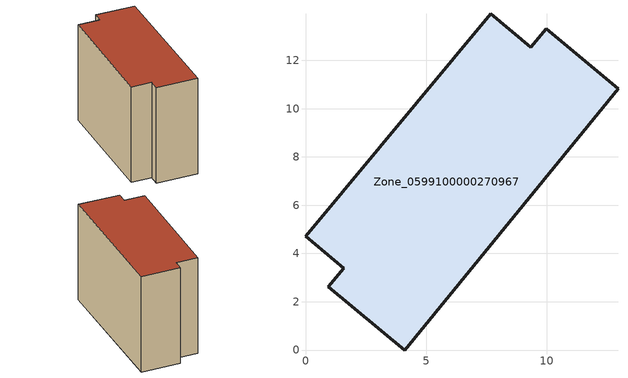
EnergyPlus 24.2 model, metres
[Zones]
Zone_0599100000270967
 floor ground (C_G): 0.95,2.62 1.59,3.39 0,4.71 7.68,13.92 9.33,12.54 9.96,13.3 12.94,10.83 4.1,0 z0
 wall outside (C_F): 1.59,3.39 0.95,2.62 4.1,0 12.94,10.83 9.96,13.3 9.33,12.54 7.68,13.92 0,4.71 1.59,3.39 z0:10.05
 roof outside (C_R): 9.96,13.3 9.33,12.54 7.68,13.92 0,4.71 1.59,3.39 0.95,2.62 4.1,0 12.94,10.83 z10.05
[BUILDING]
Pand.0599100000270967: North Axis=0; Terrain=City; Loads Convergence Tolerance Value=0.04; Temperature Convergence Tolerance Value=0.4; Solar Distribution=FullExterior; Maximum Number of Warmup Days=25; Minimum Number of Warmup Days=1
[Site:Location]
Rotterdam.The.Hague.AP_ZH_NLD Design_Conditions: Latitude=51.96; Longitude=4.45; Time Zone=1; Elevation=-4.5
[SITE:GROUNDTEMPERATURE:BUILDINGSURFACE]
18, 18, 18, 18, 18, 18, 18, 18, 18, 18, 18, 18
[MATERIAL] Thermal Absorptance=0.9; Solar Absorptance=0.7; Visible Absorptance=0.7
Name | Roughness | Thickness | Conductivity | Density | Specific Heat
G.TI.1946 | MediumSmooth | 0.15 | 1 | 540 | 1210
F.TI.1946 | Rough | 0.3 | 0.857143 | 1920 | 840
R.TI.1946 | MediumRough | 0.2 | 0.1 | 1500 | 1000
[CONSTRUCTION]
C_G: G.TI.1946
C_F: F.TI.1946
C_R: R.TI.1946
[ZONE]
Zone_0599100000270967: Type=1; Multiplier=1; Ceiling Height=Autocalculate; Volume=Autocalculate; Floor Area=autocalculate; Part of Total Floor Area=Yes
[ZONEINFILTRATION:DESIGNFLOWRATE]
Infil_Zone_0599100000270967: Zone or ZoneList or Space or SpaceList=Zone_0599100000270967; Schedule=AlwaysOn; Design Flow Rate Calculation Method=Flow/Area; Flow Rate per Floor Area=0.003; Constant Term Coefficient=1; Temperature Term Coefficient=0; Velocity Term Coefficient=0; Velocity Squared Term Coefficient=0
[HVACTEMPLATE:ZONE:IDEALLOADSAIRSYSTEM]
Zone_0599100000270967: Maximum Heating Supply Air Temperature=50; Minimum Cooling Supply Air Temperature=13; Maximum Heating Supply Air Humidity Ratio=0.0156; Minimum Cooling Supply Air Humidity Ratio=0.0077; Heating Limit=NoLimit; Cooling Limit=NoLimit; Dehumidification Control Type=ConstantSensibleHeatRatio; Cooling Sensible Heat Ratio=0.7; Dehumidification Setpoint=60; Humidification Control Type=None; Humidification Setpoint=30; Outdoor Air Method=None; Outdoor Air Flow Rate per Person=0.00944; Outdoor Air Flow Rate per Zone Floor Area=0; Outdoor Air Flow Rate per Zone=0; Demand Controlled Ventilation Type=None; Outdoor Air Economizer Type=NoEconomizer; Heat Recovery Type=None; Sensible Heat Recovery Effectiveness=0.7; Latent Heat Recovery Effectiveness=0.65
[ZONECONTROL:THERMOSTAT]
ThermostatControl_Zone_0599100000270967: Zone or ZoneList=Zone_0599100000270967; Control Type Schedule=DualSetpointControlType; Control 1=Thermostat_Zone_0599100000270967; Temperature Difference Between Cutout And Setpoint=0
[THERMOSTATSETPOINT:DUALSETPOINT]
Thermostat_Zone_0599100000270967: Heating Setpoint Temperature Schedule=HeatingSetpoint_Zone_0599100000270967; Cooling Setpoint Temperature Schedule=CoolingSetpoint_Zone_0599100000270967
[SCHEDULE:COMPACT]
HeatingSetpoint_Zone_0599100000270967: Through: 12/31, For: AllDays, Until: 24:00, 21
CoolingSetpoint_Zone_0599100000270967: Through: 12/31, For: AllDays, Until: 24:00, 24
DualSetpointControlType: Through: 12/31, For: AllDays, Until: 24:00, 4
AlwaysOn: Through: 12/31, For: AllDays, Until: 24:00, 1
